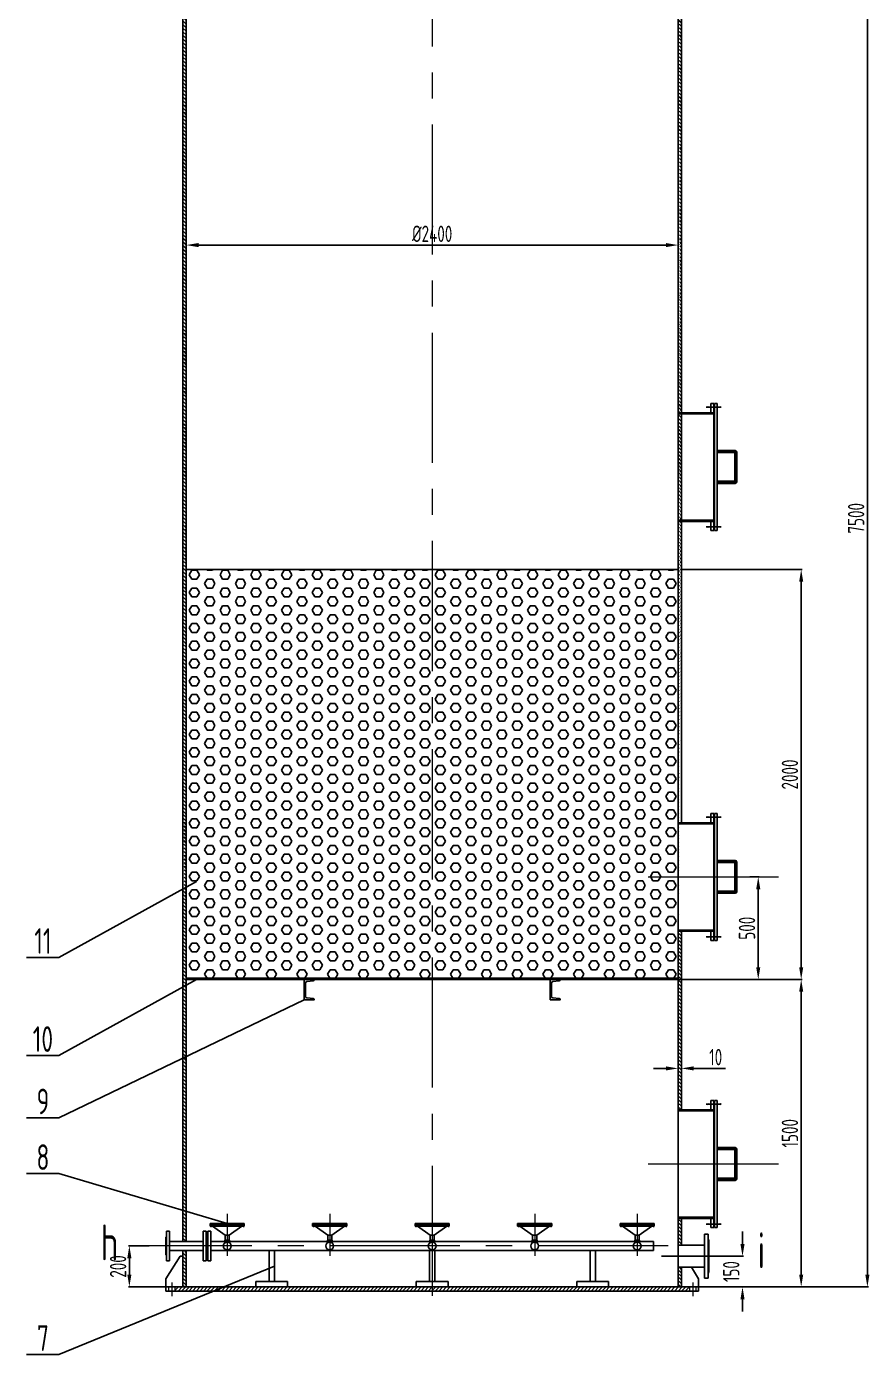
# Model space of a CAD drawing. Header units: millimetres. Extents: x -698490 to -638799, y 1500932 to 3009043.
# Drawn here: x -682106 to -677994, y 1507172 to 1513651 of the extents above; entities that cross this region are included whole.
import ezdxf

# ---------------------------------------------------------------- set-up
doc = ezdxf.new("R2010")
doc.units = ezdxf.units.MM
doc.header["$LTSCALE"] = 100
doc.header["$MEASUREMENT"] = 0
doc.linetypes.add('ACAD_ISO09W100', pattern=[45, 24, -3, 6, -3, 6, -3])
doc.linetypes.add('CENTER', pattern=[50.8, 31.75, -6.35, 6.35, -6.35])
doc.layers.get('0').update_dxf_attribs({"linetype": 'CONTINUOUS'})
doc.layers.get('DEFPOINTS').update_dxf_attribs({"linetype": 'CONTINUOUS'})
doc.layers.add('1轮廓实线层', color=7, linetype='CONTINUOUS')
doc.layers.add('轴线', color=254, linetype='ACAD_ISO09W100')
for name, color, linetype, lineweight in [('3中心线层', 1, 'CENTER', 15), ('中心线虚线', 1, 'CENTER', 13), ('标注', 3, 'CONTINUOUS', 15), ('设备', 4, 'CONTINUOUS', 25)]:
    doc.layers.add(name, color=color, linetype=linetype, lineweight=lineweight)
doc.styles.get("Standard").update_dxf_attribs({"font": 'tssdeng.shx', "width": 0.7, "bigfont": 'hztxt.shx'})
doc.styles.add('尺寸标注', font='Tssdeng.shx', dxfattribs={"width": 0.7, "bigfont": 'hztxt.shx'})
doc.dimstyles.new('ISO-100', dxfattribs={"dimtxt": 80, "dimasz": 60, "dimexe": 5, "dimexo": 5, "dimgap": 15, "dimtad": 1, "dimdec": 0, "dimzin": 0, "dimdsep": 46, "dimtxsty": 'Standard', "dimcen": 0, "dimadec": 0, "dimazin": 0, "dimtfac": 1, "dimtdec": 0, "dimtofl": 0, "dimtmove": 0, "dimatfit": 3, "dimfxl": 0, "dimtolj": 1, "dimtzin": 0, "dimarcsym": 0})

# ---------------------------------------------------------------- blocks, each defined once
blk = doc.blocks.new('*D17')
at = {"layer": 'DEFPOINTS', "color": 0, "ltscale": 0.5, "transparency": 16777216}
for p in [(-678911.2, 1515001.6), (-678927.2, 1507501.6), (-678003.9, 1507501.6)]:
    blk.add_point(p, dxfattribs=at)
at = {"layer": '标注', "color": 0, "lineweight": -2, "ltscale": 0.5, "transparency": 16777216}
for p, q in [((-678906.2, 1515001.6), (-677998.9, 1515001.6)), ((-678003.9, 1514941.6), (-678003.9, 1507561.6)), ((-678922.2, 1507501.6), (-677998.9, 1507501.6))]:
    blk.add_line(p, q, dxfattribs=at)
at = {"layer": '标注', "color": 0, "ltscale": 0.5, "transparency": 16777216}
for points in [[(-678013.9, 1514941.6), (-677993.9, 1514941.6), (-678003.9, 1515001.6)], [(-678013.9, 1507561.6), (-677993.9, 1507561.6), (-678003.9, 1507501.6)]]:
    blk.add_solid(points, dxfattribs=at)
at = {"layer": '标注', "color": 0, "ltscale": 0.5, "transparency": 16777216, "insert": (-678058.9, 1511251.6), "char_height": 80, "attachment_point": 5, "rotation": 90}
blk.add_mtext('\\A1;7500', dxfattribs=at)
blk = doc.blocks.new('*D9')
at = {"layer": 'DEFPOINTS', "color": 0, "ltscale": 0.5, "transparency": 16777216}
for p in [(-678911.2, 1508567.9), (-678927.2, 1508529.7), (-678911.2, 1508529.7)]:
    blk.add_point(p, dxfattribs=at)
at = {"layer": '标注', "color": 0, "lineweight": -2, "ltscale": 0.5, "transparency": 16777216}
for p, q in [((-678987.2, 1508567.9), (-679047.2, 1508567.9)), ((-678927.2, 1508534.7), (-678927.2, 1508572.9)), ((-678911.2, 1508534.7), (-678911.2, 1508572.9)), ((-678851.2, 1508567.9), (-678696.6, 1508567.9))]:
    blk.add_line(p, q, dxfattribs=at)
at = {"layer": '标注', "color": 0, "ltscale": 0.5, "transparency": 16777216}
for points in [[(-678987.2, 1508577.9), (-678987.2, 1508557.9), (-678927.2, 1508567.9)], [(-678851.2, 1508577.9), (-678851.2, 1508557.9), (-678911.2, 1508567.9)]]:
    blk.add_solid(points, dxfattribs=at)
at = {"layer": '标注', "color": 0, "ltscale": 0.5, "transparency": 16777216, "insert": (-678743.9, 1508622.9), "char_height": 80, "attachment_point": 5}
blk.add_mtext('\\A1;10', dxfattribs=at)
blk = doc.blocks.new('*D10')
at = {"layer": 'DEFPOINTS', "color": 0, "ltscale": 0.5, "transparency": 16777216}
for p in [(-678911.2, 1511001.6), (-678927.2, 1509001.6), (-678326.9, 1509001.6)]:
    blk.add_point(p, dxfattribs=at)
at = {"layer": '标注', "color": 0, "lineweight": -2, "ltscale": 0.5, "transparency": 16777216}
for p, q in [((-678906.2, 1511001.6), (-678321.9, 1511001.6)), ((-678326.9, 1510941.6), (-678326.9, 1509061.6)), ((-678922.2, 1509001.6), (-678321.9, 1509001.6))]:
    blk.add_line(p, q, dxfattribs=at)
at = {"layer": '标注', "color": 0, "ltscale": 0.5, "transparency": 16777216}
for points in [[(-678336.9, 1510941.6), (-678316.9, 1510941.6), (-678326.9, 1511001.6)], [(-678336.9, 1509061.6), (-678316.9, 1509061.6), (-678326.9, 1509001.6)]]:
    blk.add_solid(points, dxfattribs=at)
at = {"layer": '标注', "color": 0, "ltscale": 0.5, "transparency": 16777216, "insert": (-678381.9, 1510001.6), "char_height": 80, "attachment_point": 5, "rotation": 90}
blk.add_mtext('\\A1;2000', dxfattribs=at)
blk = doc.blocks.new('*D11')
at = {"layer": 'DEFPOINTS', "color": 0, "ltscale": 0.5, "transparency": 16777216}
for p in [(-678927.2, 1512584.4), (-681327.2, 1512495.3), (-678927.2, 1512483)]:
    blk.add_point(p, dxfattribs=at)
at = {"layer": '标注', "color": 0, "lineweight": -2, "ltscale": 0.5, "transparency": 16777216}
for p, q in [((-681327.2, 1512500.3), (-681327.2, 1512589.4)), ((-681267.2, 1512584.4), (-678987.2, 1512584.4)), ((-678927.2, 1512488), (-678927.2, 1512589.4))]:
    blk.add_line(p, q, dxfattribs=at)
at = {"layer": '标注', "color": 0, "ltscale": 0.5, "transparency": 16777216}
for points in [[(-681267.2, 1512594.4), (-681267.2, 1512574.4), (-681327.2, 1512584.4)], [(-678987.2, 1512594.4), (-678987.2, 1512574.4), (-678927.2, 1512584.4)]]:
    blk.add_solid(points, dxfattribs=at)
at = {"layer": '标注', "color": 0, "ltscale": 0.5, "transparency": 16777216, "insert": (-680127.2, 1512639.4), "char_height": 80, "attachment_point": 5}
blk.add_mtext('\\A1;%%C2400', dxfattribs=at)
blk = doc.blocks.new('*D12')
at = {"layer": 'DEFPOINTS', "color": 0, "ltscale": 0.5, "transparency": 16777216}
for p in [(-678751.8, 1507651.6), (-678613.3, 1507651.6), (-678827.2, 1507501.6)]:
    blk.add_point(p, dxfattribs=at)
at = {"layer": '标注', "color": 0, "lineweight": -2, "ltscale": 0.5, "transparency": 16777216}
for p, q in [((-678613.3, 1507711.6), (-678613.3, 1507771.6)), ((-678746.8, 1507651.6), (-678608.3, 1507651.6)), ((-678822.2, 1507501.6), (-678608.3, 1507501.6)), ((-678613.3, 1507441.6), (-678613.3, 1507381.6))]:
    blk.add_line(p, q, dxfattribs=at)
at = {"layer": '标注', "color": 0, "ltscale": 0.5, "transparency": 16777216}
for points in [[(-678623.3, 1507711.6), (-678603.3, 1507711.6), (-678613.3, 1507651.6)], [(-678623.3, 1507441.6), (-678603.3, 1507441.6), (-678613.3, 1507501.6)]]:
    blk.add_solid(points, dxfattribs=at)
at = {"layer": '标注', "color": 0, "ltscale": 0.5, "transparency": 16777216, "insert": (-678668.3, 1507576.6), "char_height": 80, "attachment_point": 5, "rotation": 90}
blk.add_mtext('\\A1;150', dxfattribs=at)
blk = doc.blocks.new('*D13')
at = {"layer": 'DEFPOINTS', "color": 0, "ltscale": 0.5, "transparency": 16777216}
for p in [(-678927.2, 1509001.6), (-678326.9, 1509001.6), (-678827.2, 1507501.6)]:
    blk.add_point(p, dxfattribs=at)
at = {"layer": '标注', "color": 0, "lineweight": -2, "ltscale": 0.5, "transparency": 16777216}
for p, q in [((-678922.2, 1509001.6), (-678321.9, 1509001.6)), ((-678326.9, 1507561.6), (-678326.9, 1508941.6)), ((-678822.2, 1507501.6), (-678321.9, 1507501.6))]:
    blk.add_line(p, q, dxfattribs=at)
at = {"layer": '标注', "color": 0, "ltscale": 0.5, "transparency": 16777216}
for points in [[(-678336.9, 1508941.6), (-678316.9, 1508941.6), (-678326.9, 1509001.6)], [(-678336.9, 1507561.6), (-678316.9, 1507561.6), (-678326.9, 1507501.6)]]:
    blk.add_solid(points, dxfattribs=at)
at = {"layer": '标注', "color": 0, "ltscale": 0.5, "transparency": 16777216, "insert": (-678381.9, 1508251.6), "char_height": 80, "attachment_point": 5, "rotation": 90}
blk.add_mtext('\\A1;1500', dxfattribs=at)
blk = doc.blocks.new('*D14')
at = {"layer": 'DEFPOINTS', "color": 0, "ltscale": 0.5, "transparency": 16777216}
for p in [(-678581.9, 1509502), (-678536.4, 1509502), (-678559.2, 1509001.6)]:
    blk.add_point(p, dxfattribs=at)
at = {"layer": '标注', "color": 0, "lineweight": -2, "ltscale": 0.5, "transparency": 16777216}
for p, q in [((-678576.9, 1509502), (-678531.4, 1509502)), ((-678536.4, 1509061.6), (-678536.4, 1509442)), ((-678554.2, 1509001.6), (-678531.4, 1509001.6))]:
    blk.add_line(p, q, dxfattribs=at)
at = {"layer": '标注', "color": 0, "ltscale": 0.5, "transparency": 16777216}
for points in [[(-678546.4, 1509442), (-678526.4, 1509442), (-678536.4, 1509502)], [(-678546.4, 1509061.6), (-678526.4, 1509061.6), (-678536.4, 1509001.6)]]:
    blk.add_solid(points, dxfattribs=at)
at = {"layer": '标注', "color": 0, "ltscale": 0.5, "transparency": 16777216, "insert": (-678591.4, 1509251.8), "char_height": 80, "attachment_point": 5, "rotation": 90}
blk.add_mtext('\\A1;500', dxfattribs=at)
blk = doc.blocks.new('*D15')
at = {"layer": 'DEFPOINTS', "color": 0, "ltscale": 0.5, "transparency": 16777216}
for p in [(-681502.7, 1507701.6), (-681604.8, 1507501.6), (-681427.2, 1507501.6)]:
    blk.add_point(p, dxfattribs=at)
at = {"layer": '标注', "color": 0, "lineweight": -2, "ltscale": 0.5, "transparency": 16777216}
for p, q in [((-681507.7, 1507701.6), (-681609.8, 1507701.6)), ((-681604.8, 1507641.6), (-681604.8, 1507561.6)), ((-681432.2, 1507501.6), (-681609.8, 1507501.6))]:
    blk.add_line(p, q, dxfattribs=at)
at = {"layer": '标注', "color": 0, "ltscale": 0.5, "transparency": 16777216}
for points in [[(-681614.8, 1507641.6), (-681594.8, 1507641.6), (-681604.8, 1507701.6)], [(-681614.8, 1507561.6), (-681594.8, 1507561.6), (-681604.8, 1507501.6)]]:
    blk.add_solid(points, dxfattribs=at)
at = {"layer": '标注', "color": 0, "ltscale": 0.5, "transparency": 16777216, "insert": (-681659.8, 1507601.6), "char_height": 80, "attachment_point": 5, "rotation": 90}
blk.add_mtext('\\A1;200', dxfattribs=at)
blk = doc.blocks.new('10#')
blk.add_lwpolyline([(0, 0), (48, 0), (48, 2.6, 0.385314), (44.2, 6.7), (13, 9.9, -0.385314), (5.3, 18.3), (5.3, 50), (5.3, 81.7, -0.385314), (13, 90.1), (44.2, 93.3, 0.385314), (48, 97.4), (48, 100), (0, 100), (0, 50)], format="xyb", close=True)

msp = doc.modelspace()

# ---------------------------------------------------------------- hatches: boundary and pattern name
at = {"layer": '设备', "ltscale": 0.5}
h = msp.add_hatch(dxfattribs=at)
h.set_pattern_fill('ANSI31', color=256, scale=100, angle=90)
edge = h.paths.add_edge_path()
edge.add_line((-678927.2, 1515013), (-678927.2, 1513541.6))
edge.add_line((-678911.2, 1515011.3), (-678911.2, 1509766.6))
h = msp.add_hatch(dxfattribs=at)
h.set_pattern_fill('ANSI31', color=256, scale=100, angle=90)
edge = h.paths.add_edge_path()
edge.add_line((-678927.2, 1513541.6), (-678927.2, 1508520.9))
edge.add_line((-678911.2, 1515011.3), (-678911.2, 1509766.6))
h = msp.add_hatch(dxfattribs=at)
h.set_pattern_fill('ANSI31', color=256, scale=100, angle=90)
edge = h.paths.add_edge_path()
edge.add_line((-681343.2, 1514557.1), (-681343.2, 1513126.4))
edge.add_line((-681327.2, 1508520.9), (-681327.2, 1513541.6))
edge.add_line((-681327.2, 1514557.1), (-681327.2, 1513541.6))
h = msp.add_hatch(dxfattribs=at)
h.set_pattern_fill('ANSI31', color=256, scale=100, angle=90)
edge = h.paths.add_edge_path()
edge.add_line((-681343.2, 1513126.4), (-681343.2, 1510111.1))
edge.add_line((-681327.2, 1508520.9), (-681327.2, 1513541.6))
at = {"layer": '设备'}
for points in [[(-678750.2, 1511773.4), (-678753.2, 1511773.4), (-678753.2, 1511760.6), (-678750.2, 1511760.6)], [(-678750.2, 1511229.8), (-678753.2, 1511229.8), (-678753.2, 1511242.6), (-678750.2, 1511242.6)], [(-678750.2, 1509773.4), (-678753.2, 1509773.4), (-678753.2, 1509760.6), (-678750.2, 1509760.6)], [(-678750.2, 1509229.8), (-678753.2, 1509229.8), (-678753.2, 1509242.6), (-678750.2, 1509242.6)], [(-678750.2, 1508373), (-678753.2, 1508373), (-678753.2, 1508360.2), (-678750.2, 1508360.2)], [(-678750.2, 1507829.4), (-678753.2, 1507829.4), (-678753.2, 1507842.2), (-678750.2, 1507842.2)]]:
    msp.add_hatch(color=256, dxfattribs=at).paths.add_polyline_path(points)
at = {"layer": '设备', "ltscale": 0.5}
h = msp.add_hatch(dxfattribs=at)
h.set_pattern_fill('HEX', color=190, scale=200)
h.paths.add_polyline_path([(-680127.2, 1511001.6), (-681327.2, 1511001.6), (-681327.2, 1509007.6), (-680127.2, 1509007.6)])
h.paths.add_polyline_path([(-678927.2, 1511001.6), (-680127.2, 1511001.6), (-680127.2, 1509007.6), (-678927.2, 1509007.6)])
h = msp.add_hatch(dxfattribs=at)
h.set_pattern_fill('ANSI31', color=256, scale=100, angle=90)
h.paths.add_polyline_path([(-681327.2, 1509452.5), (-681343.2, 1509443.7), (-681343.2, 1508965.2), (-681327.2, 1508974)])
h = msp.add_hatch(dxfattribs=at)
h.set_pattern_fill('ANSI31', color=256, scale=100, angle=90)
h.paths.add_polyline_path([(-678911.2, 1508958.4), (-678911.2, 1509236.6), (-678927.2, 1509236.6), (-678927.2, 1509020.9), (-678927.2, 1508520.9), (-678927.2, 1508366.2), (-678911.2, 1508366.2)])
h = msp.add_hatch(dxfattribs=at)
h.set_pattern_fill('ANSI31', color=256, scale=100, angle=90)
h.paths.add_polyline_path([(-681327.2, 1508974), (-681343.2, 1508965.2), (-681343.2, 1508617.4), (-681327.2, 1508625.1)])
h = msp.add_hatch(dxfattribs=at)
h.set_pattern_fill('ANSI31', color=256, scale=100, angle=90)
h.paths.add_polyline_path([(-681327.2, 1508520.9), (-681327.2, 1508625.1), (-681343.2, 1508617.4), (-681343.2, 1507875.4), (-681327.2, 1507870.7)])
h = msp.add_hatch(dxfattribs=at)
h.set_pattern_fill('ANSI31', color=256, scale=100, angle=90)
h.paths.add_polyline_path([(-681327.2, 1507870.7), (-681343.2, 1507875.4), (-681343.2, 1507724.1), (-681327.2, 1507724.1)])
h = msp.add_hatch(dxfattribs=at)
h.set_pattern_fill('ANSI31', color=256, scale=100, angle=90)
h.paths.add_polyline_path([(-678911.2, 1507836.2), (-678927.2, 1507836.2), (-678927.2, 1507705.6), (-678911.2, 1507705.6)])
h = msp.add_hatch(dxfattribs=at)
h.set_pattern_fill('ANSI31', color=256, scale=100, angle=90)
h.paths.add_polyline_path([(-681327.2, 1507679.1), (-681343.2, 1507679.1), (-681343.2, 1507501.6), (-681327.2, 1507501.6)])
h = msp.add_hatch(dxfattribs=at)
h.set_pattern_fill('ANSI31', color=256, scale=100, angle=90)
h.paths.add_polyline_path([(-678911.2, 1507597.6), (-678927.2, 1507597.6), (-678927.2, 1507501.6), (-678911.2, 1507501.6)])
h = msp.add_hatch(dxfattribs=at)
h.set_pattern_fill('ANSI31', color=256, scale=100)
h.paths.add_polyline_path([(-681145.6, 1507501.6), (-681382.2, 1507501.6), (-681382.2, 1507481.6), (-681194.4, 1507481.6)])
h = msp.add_hatch(dxfattribs=at)
h.set_pattern_fill('ANSI31', color=256, scale=100)
h.paths.add_polyline_path([(-678872.2, 1507501.6), (-680127.2, 1507501.6), (-680127.2, 1507481.6), (-678872.2, 1507481.6)])
h.paths.add_polyline_path([(-680127.2, 1507501.6), (-681145.6, 1507501.6), (-681194.4, 1507481.6), (-680127.2, 1507481.6)])

# ---------------------------------------------------------------- linework, layer by layer
for p, q in [((-681277.2, 1509480.1), (-681948.6, 1509109.5)), ((-681277.2, 1509001.6), (-681948.6, 1508631)), ((-680751.2, 1508901.6), (-681948.6, 1508326.7)), ((-681127.2, 1507811.4), (-681948.6, 1508055.1)), ((-680897.4, 1507603.3), (-681948.6, 1507172.4))]:
    msp.add_line(p, q)
at = {"color": 1}
for p, q in [((-681948.6, 1509109.5), (-682106.4, 1509109.5)), ((-681948.6, 1508631), (-682106.4, 1508631)), ((-681948.6, 1508326.7), (-682106.4, 1508326.7)), ((-681948.6, 1508055.1), (-682106.4, 1508055.1)), ((-681948.6, 1507172.4), (-682106.4, 1507172.4))]:
    msp.add_line(p, q, dxfattribs=at)
at = {"layer": '1轮廓实线层'}
for p, q in [((-681044, 1507811.4), (-681044, 1507797.5)), ((-680210.5, 1507811.4), (-680210.5, 1507797.5)), ((-680044, 1507811.4), (-680044, 1507797.5))]:
    msp.add_line(p, q, dxfattribs=at)
at = {"layer": '3中心线层'}
for p, q in [((-681208.2, 1507812.9), (-681205.2, 1507809.9)), ((-681205.3, 1507812.7), (-681208.2, 1507809.8)), ((-681208.2, 1507799), (-681205.2, 1507796)), ((-681205.3, 1507798.9), (-681208.2, 1507795.9)), ((-681046.4, 1507812.7), (-681049.3, 1507809.8)), ((-681046.4, 1507798.9), (-681049.3, 1507795.9)), ((-681049.2, 1507812.9), (-681046.3, 1507809.9)), ((-681049.2, 1507799), (-681046.3, 1507796)), ((-680708.2, 1507812.9), (-680705.2, 1507809.9)), ((-680705.3, 1507812.7), (-680708.2, 1507809.8)), ((-680708.2, 1507799), (-680705.2, 1507796)), ((-680705.3, 1507798.9), (-680708.2, 1507795.9)), ((-680546.4, 1507812.7), (-680549.3, 1507809.8)), ((-680546.4, 1507798.9), (-680549.3, 1507795.9)), ((-680549.2, 1507812.9), (-680546.3, 1507809.9)), ((-680549.2, 1507799), (-680546.3, 1507796)), ((-680208.2, 1507812.9), (-680205.2, 1507809.9)), ((-680205.3, 1507812.7), (-680208.2, 1507809.8)), ((-680208.2, 1507799), (-680205.2, 1507796)), ((-680205.3, 1507798.9), (-680208.2, 1507795.9)), ((-680046.4, 1507812.7), (-680049.3, 1507809.8)), ((-680046.4, 1507798.9), (-680049.3, 1507795.9)), ((-680049.2, 1507812.9), (-680046.3, 1507809.9)), ((-680049.2, 1507799), (-680046.3, 1507796)), ((-679708.2, 1507812.9), (-679705.2, 1507809.9)), ((-679705.3, 1507812.7), (-679708.2, 1507809.8)), ((-679708.2, 1507799), (-679705.2, 1507796)), ((-679705.3, 1507798.9), (-679708.2, 1507795.9)), ((-679546.4, 1507812.7), (-679549.3, 1507809.8)), ((-679546.4, 1507798.9), (-679549.3, 1507795.9)), ((-679549.2, 1507812.9), (-679546.3, 1507809.9)), ((-679549.2, 1507799), (-679546.3, 1507796)), ((-679208.2, 1507812.9), (-679205.2, 1507809.9)), ((-679205.3, 1507812.7), (-679208.2, 1507809.8)), ((-679208.2, 1507799), (-679205.2, 1507796)), ((-679205.3, 1507798.9), (-679208.2, 1507795.9)), ((-679046.4, 1507812.7), (-679049.3, 1507809.8)), ((-679046.4, 1507798.9), (-679049.3, 1507795.9)), ((-679049.2, 1507812.9), (-679046.3, 1507809.9)), ((-679049.2, 1507799), (-679046.3, 1507796))]:
    msp.add_line(p, q, dxfattribs=at)
at = {"layer": '3中心线层', "ltscale": 0.5}
for p, q in [((-681206.7, 1507814.2), (-681206.7, 1507794)), ((-681047.7, 1507814.2), (-681047.7, 1507794)), ((-680706.7, 1507814.2), (-680706.7, 1507794)), ((-680547.7, 1507814.2), (-680547.7, 1507794)), ((-680206.7, 1507814.2), (-680206.7, 1507794)), ((-680047.7, 1507814.2), (-680047.7, 1507794)), ((-679706.7, 1507814.2), (-679706.7, 1507794)), ((-679547.7, 1507814.2), (-679547.7, 1507794)), ((-679206.7, 1507814.2), (-679206.7, 1507794)), ((-679047.7, 1507814.2), (-679047.7, 1507794))]:
    msp.add_line(p, q, dxfattribs=at)
at = {"layer": '中心线虚线', "ltscale": 0.2}
for p, q in [((-680127.2, 1516221), (-680127.2, 1507457)), ((-679073.2, 1509502), (-678432.9, 1509502)), ((-679073.2, 1508101.6), (-678432.9, 1508101.6)), ((-681127.2, 1507859.1), (-681127.2, 1507653.7)), ((-680627.2, 1507859.1), (-680627.2, 1507653.7)), ((-679627.2, 1507859.1), (-679627.2, 1507653.7)), ((-679127.2, 1507859.1), (-679127.2, 1507653.7)), ((-678975.9, 1507701.6), (-681600.4, 1507701.6)), ((-681398.2, 1507523.1), (-681398.2, 1507456.6)), ((-678856.2, 1507523.1), (-678856.2, 1507456.6)), ((-681414.2, 1507501.6), (-681414.2, 1507481.6)), ((-681382.2, 1507501.6), (-681382.2, 1507481.6)), ((-678872.2, 1507501.6), (-678872.2, 1507481.6)), ((-678840.2, 1507501.6), (-678840.2, 1507481.6))]:
    msp.add_line(p, q, dxfattribs=at)
at = {"layer": '设备'}
for p, q in [((-678927.2, 1515013), (-678927.2, 1513541.6)), ((-678911.2, 1515011.3), (-678911.2, 1509766.6)), ((-681343.2, 1514557.1), (-681343.2, 1513126.4)), ((-681327.2, 1514557.1), (-681327.2, 1513541.6)), ((-681327.2, 1513541.6), (-681327.2, 1508520.9)), ((-681327.2, 1508520.9), (-681327.2, 1513541.6)), ((-678927.2, 1513541.6), (-678927.2, 1508520.9)), ((-681343.2, 1513126.4), (-681343.2, 1510111.1)), ((-678767.2, 1511811.6), (-678767.2, 1511766.6)), ((-678767.2, 1511811.6), (-678753.2, 1511811.6)), ((-678753.2, 1511811.6), (-678753.2, 1511191.6)), ((-678750.2, 1511812), (-678750.2, 1511192)), ((-678750.2, 1511812), (-678736.2, 1511812)), ((-678736.2, 1511812), (-678736.2, 1511192)), ((-678927.2, 1511766.6), (-678753.2, 1511766.6)), ((-678927.2, 1511766.6), (-678753.2, 1511766.6)), ((-678927.2, 1511760.6), (-678753.2, 1511760.6)), ((-678648.7, 1511582), (-678736.2, 1511582)), ((-678653.7, 1511572), (-678736.2, 1511572)), ((-678651.2, 1511569.5), (-678651.2, 1511434.5)), ((-678641.2, 1511574.5), (-678641.2, 1511429.5)), ((-678653.7, 1511432), (-678736.2, 1511432)), ((-678648.7, 1511422), (-678736.2, 1511422)), ((-678927.2, 1511242.6), (-678753.2, 1511242.6)), ((-678927.2, 1511236.6), (-678753.2, 1511236.6)), ((-678767.2, 1511236.6), (-678767.2, 1511191.6)), ((-678753.2, 1511191.6), (-678767.2, 1511191.6)), ((-678736.2, 1511192), (-678750.2, 1511192)), ((-681327.2, 1511001.6), (-678927.2, 1511001.6)), ((-681343.2, 1510111.1), (-681343.2, 1507724.1)), ((-678927.2, 1509020.9), (-678927.2, 1510001.6)), ((-678767.2, 1509811.6), (-678767.2, 1509766.6)), ((-678767.2, 1509811.6), (-678753.2, 1509811.6)), ((-678753.2, 1509811.6), (-678753.2, 1509191.6)), ((-678750.2, 1509812), (-678750.2, 1509192)), ((-678750.2, 1509812), (-678736.2, 1509812)), ((-678736.2, 1509812), (-678736.2, 1509192)), ((-678927.2, 1509766.6), (-678753.2, 1509766.6)), ((-678927.2, 1509766.6), (-678753.2, 1509766.6)), ((-678927.2, 1509760.6), (-678753.2, 1509760.6)), ((-678648.7, 1509582), (-678736.2, 1509582)), ((-678653.7, 1509572), (-678736.2, 1509572)), ((-678651.2, 1509569.5), (-678651.2, 1509434.5)), ((-678641.2, 1509574.5), (-678641.2, 1509429.5)), ((-678653.7, 1509432), (-678736.2, 1509432)), ((-678648.7, 1509422), (-678736.2, 1509422)), ((-678927.2, 1509242.6), (-678753.2, 1509242.6)), ((-678927.2, 1509236.6), (-678753.2, 1509236.6)), ((-678911.2, 1509236.6), (-678911.2, 1508366.2)), ((-678767.2, 1509236.6), (-678767.2, 1509191.6)), ((-678753.2, 1509191.6), (-678767.2, 1509191.6)), ((-678736.2, 1509192), (-678750.2, 1509192)), ((-681327.2, 1509007.6), (-678927.2, 1509007.6)), ((-681327.2, 1509001.6), (-678927.2, 1509001.6)), ((-678911.2, 1508958.4), (-678911.2, 1508366.2)), ((-681327.2, 1508520.9), (-681327.2, 1507724.1)), ((-681327.2, 1507724.1), (-681327.2, 1508520.9)), ((-678927.2, 1508520.9), (-678927.2, 1507501.6)), ((-678927.2, 1508366.2), (-678753.2, 1508366.2)), ((-678927.2, 1508366.2), (-678753.2, 1508366.2)), ((-678767.2, 1508411.2), (-678767.2, 1508366.2)), ((-678767.2, 1508411.2), (-678753.2, 1508411.2)), ((-678753.2, 1508411.2), (-678753.2, 1507791.2)), ((-678750.2, 1508411.6), (-678750.2, 1507791.6)), ((-678750.2, 1508411.6), (-678736.2, 1508411.6)), ((-678736.2, 1508411.6), (-678736.2, 1507791.6)), ((-678927.2, 1508360.2), (-678753.2, 1508360.2)), ((-678648.7, 1508181.6), (-678736.2, 1508181.6)), ((-678653.7, 1508171.6), (-678736.2, 1508171.6)), ((-678651.2, 1508169.1), (-678651.2, 1508034.1)), ((-678641.2, 1508174.1), (-678641.2, 1508029.1)), ((-678653.7, 1508031.6), (-678736.2, 1508031.6)), ((-678648.7, 1508021.6), (-678736.2, 1508021.6)), ((-681210.5, 1507811.4), (-681044, 1507811.4)), ((-681210.5, 1507811.4), (-681210.5, 1507797.5)), ((-681210.5, 1507804.4), (-681044, 1507804.4)), ((-681210.5, 1507797.5), (-681044, 1507797.5)), ((-681198.9, 1507797.5), (-681137.1, 1507753.8)), ((-681055.5, 1507797.5), (-681117.3, 1507753.8)), ((-680710.5, 1507811.4), (-680544, 1507811.4)), ((-680710.5, 1507811.4), (-680710.5, 1507797.5)), ((-680710.5, 1507804.4), (-680544, 1507804.4)), ((-680710.5, 1507797.5), (-680544, 1507797.5)), ((-680698.9, 1507797.5), (-680637.1, 1507753.8)), ((-680555.5, 1507797.5), (-680617.3, 1507753.8)), ((-680544, 1507811.4), (-680544, 1507797.5)), ((-680210.5, 1507811.4), (-680044, 1507811.4)), ((-680210.5, 1507804.4), (-680044, 1507804.4)), ((-680210.5, 1507797.5), (-680044, 1507797.5)), ((-680198.9, 1507797.5), (-680137.1, 1507753.8)), ((-680055.5, 1507797.5), (-680117.3, 1507753.8)), ((-679710.5, 1507811.4), (-679544, 1507811.4)), ((-679710.5, 1507811.4), (-679710.5, 1507797.5)), ((-679710.5, 1507804.4), (-679544, 1507804.4)), ((-679710.5, 1507797.5), (-679544, 1507797.5)), ((-679698.9, 1507797.5), (-679637.1, 1507753.8)), ((-679555.5, 1507797.5), (-679617.3, 1507753.8)), ((-679544, 1507811.4), (-679544, 1507797.5)), ((-679210.5, 1507811.4), (-679044, 1507811.4)), ((-679210.5, 1507811.4), (-679210.5, 1507797.5)), ((-679210.5, 1507804.4), (-679044, 1507804.4)), ((-679210.5, 1507797.5), (-679044, 1507797.5)), ((-679198.9, 1507797.5), (-679137.1, 1507753.8)), ((-679055.5, 1507797.5), (-679117.3, 1507753.8)), ((-679044, 1507811.4), (-679044, 1507797.5)), ((-678927.2, 1507842.2), (-678753.2, 1507842.2)), ((-678927.2, 1507836.2), (-678753.2, 1507836.2)), ((-678911.2, 1507836.2), (-678911.2, 1507705.6)), ((-678911.2, 1507836.2), (-678911.2, 1507705.6)), ((-678767.2, 1507836.2), (-678767.2, 1507791.2)), ((-678753.2, 1507791.2), (-678767.2, 1507791.2)), ((-678736.2, 1507791.6), (-678750.2, 1507791.6)), ((-681427.2, 1507744.1), (-681424.2, 1507747.1)), ((-681427.2, 1507659.1), (-681427.2, 1507744.1)), ((-681424.2, 1507629.1), (-681424.2, 1507774.1)), ((-681409.2, 1507774.1), (-681424.2, 1507774.1)), ((-681409.2, 1507629.1), (-681409.2, 1507774.1)), ((-681245.2, 1507724.1), (-681409.2, 1507724.1)), ((-681245.2, 1507629.1), (-681245.2, 1507774.1)), ((-681245.2, 1507774.1), (-681230.2, 1507774.1)), ((-681230.2, 1507629.1), (-681230.2, 1507774.1)), ((-681227.2, 1507744.1), (-681230.2, 1507747.1)), ((-681227.2, 1507659.1), (-681227.2, 1507744.1)), ((-681225, 1507744.1), (-681222, 1507747.1)), ((-681225, 1507659.1), (-681225, 1507744.1)), ((-681222, 1507629.1), (-681222, 1507774.1)), ((-681207, 1507774.1), (-681222, 1507774.1)), ((-681207, 1507629.1), (-681207, 1507774.1)), ((-679047.8, 1507724.1), (-681207, 1507724.1)), ((-681115.5, 1507729.5), (-681138.9, 1507729.5)), ((-681138.9, 1507716.6), (-681138.9, 1507729.5)), ((-681137.1, 1507729.5), (-681137.1, 1507753.8)), ((-681137.1, 1507753.8), (-681117.3, 1507753.8)), ((-681137.1, 1507729.5), (-681117.3, 1507729.5)), ((-681117.3, 1507729.5), (-681117.3, 1507753.8)), ((-681115.5, 1507716.6), (-681115.5, 1507729.5)), ((-680615.5, 1507729.5), (-680638.9, 1507729.5)), ((-680638.9, 1507716.6), (-680638.9, 1507729.5)), ((-680637.1, 1507729.5), (-680637.1, 1507753.8)), ((-680637.1, 1507753.8), (-680617.3, 1507753.8)), ((-680637.1, 1507729.5), (-680617.3, 1507729.5)), ((-680617.3, 1507729.5), (-680617.3, 1507753.8)), ((-680615.5, 1507716.6), (-680615.5, 1507729.5)), ((-680115.5, 1507729.5), (-680138.9, 1507729.5)), ((-680138.9, 1507716.6), (-680138.9, 1507729.5)), ((-680137.1, 1507729.5), (-680137.1, 1507753.8)), ((-680137.1, 1507753.8), (-680117.3, 1507753.8)), ((-680137.1, 1507729.5), (-680117.3, 1507729.5)), ((-680117.3, 1507729.5), (-680117.3, 1507753.8)), ((-680115.5, 1507716.6), (-680115.5, 1507729.5)), ((-679615.5, 1507729.5), (-679638.9, 1507729.5)), ((-679638.9, 1507716.6), (-679638.9, 1507729.5)), ((-679637.1, 1507729.5), (-679637.1, 1507753.8)), ((-679637.1, 1507753.8), (-679617.3, 1507753.8)), ((-679637.1, 1507729.5), (-679617.3, 1507729.5)), ((-679617.3, 1507729.5), (-679617.3, 1507753.8)), ((-679615.5, 1507716.6), (-679615.5, 1507729.5)), ((-679115.5, 1507729.5), (-679138.9, 1507729.5)), ((-679138.9, 1507716.6), (-679138.9, 1507729.5)), ((-679137.1, 1507729.5), (-679137.1, 1507753.8)), ((-679137.1, 1507753.8), (-679117.3, 1507753.8)), ((-679137.1, 1507729.5), (-679117.3, 1507729.5)), ((-679117.3, 1507729.5), (-679117.3, 1507753.8)), ((-679115.5, 1507716.6), (-679115.5, 1507729.5)), ((-679047.8, 1507724.1), (-679047.8, 1507679.1)), ((-678780.2, 1507759.9), (-678799.2, 1507759.9)), ((-678799.2, 1507759.9), (-678799.2, 1507544.9)), ((-678780.2, 1507759.9), (-678780.2, 1507544.9)), ((-678777.2, 1507731.9), (-678780.2, 1507734.9)), ((-678777.2, 1507731.9), (-678777.2, 1507572.9)), ((-681427.2, 1507659.1), (-681424.2, 1507656.1)), ((-681357.2, 1507651.6), (-681427.2, 1507541.6)), ((-681245.2, 1507679.1), (-681409.2, 1507679.1)), ((-681343.2, 1507679.1), (-681343.2, 1507501.6)), ((-681327.2, 1507679.1), (-681327.2, 1507501.6)), ((-681327.2, 1507501.6), (-681327.2, 1507679.1)), ((-681227.2, 1507659.1), (-681230.2, 1507656.1)), ((-681225, 1507659.1), (-681222, 1507656.1)), ((-679047.8, 1507679.1), (-681207, 1507679.1)), ((-680923.4, 1507527.5), (-680923.4, 1507679.1)), ((-680897.4, 1507527.5), (-680897.4, 1507679.1)), ((-680140.2, 1507527.5), (-680140.2, 1507679.1)), ((-680114.3, 1507527.5), (-680114.3, 1507679.1)), ((-679357, 1507527.5), (-679357, 1507679.1)), ((-679331.1, 1507527.5), (-679331.1, 1507679.1)), ((-678927.2, 1507705.6), (-678799.2, 1507705.6)), ((-681409.2, 1507629.1), (-681424.2, 1507629.1)), ((-681245.2, 1507629.1), (-681230.2, 1507629.1)), ((-681207, 1507629.1), (-681222, 1507629.1)), ((-678927.2, 1507597.6), (-678799.2, 1507597.6)), ((-678911.2, 1507597.6), (-678911.2, 1507501.6)), ((-678862.8, 1507597.6), (-678827.2, 1507541.6)), ((-681427.2, 1507501.6), (-681427.2, 1507541.6)), ((-680988.2, 1507527.5), (-680832.6, 1507527.5)), ((-680988.2, 1507527.5), (-680988.2, 1507501.6)), ((-680832.6, 1507527.5), (-680832.6, 1507501.6)), ((-680205, 1507527.5), (-680049.5, 1507527.5)), ((-680205, 1507527.5), (-680205, 1507501.6)), ((-680049.5, 1507527.5), (-680049.5, 1507501.6)), ((-679266.3, 1507527.5), (-679421.8, 1507527.5)), ((-679421.8, 1507527.5), (-679421.8, 1507501.6)), ((-679266.3, 1507527.5), (-679266.3, 1507501.6)), ((-678827.2, 1507501.6), (-678827.2, 1507541.6)), ((-678780.2, 1507544.9), (-678799.2, 1507544.9)), ((-678777.2, 1507572.9), (-678780.2, 1507569.9)), ((-681427.2, 1507501.6), (-679211.2, 1507501.6)), ((-681427.2, 1507501.6), (-678827.2, 1507501.6)), ((-681427.2, 1507481.6), (-681427.2, 1507501.6)), ((-681427.2, 1507481.6), (-678827.2, 1507481.6)), ((-678827.2, 1507501.6), (-678827.2, 1507481.6))]:
    msp.add_line(p, q, dxfattribs=at)
at = {"layer": '设备', "ltscale": 0.5}
msp.add_line((-681357.2, 1507651.6), (-681343.2, 1507651.6), dxfattribs=at)
at = {"layer": '设备'}
for points in [[(-678750.2, 1511760.6), (-678753.2, 1511760.6), (-678753.2, 1511773.4), (-678750.2, 1511773.4)], [(-678750.2, 1511242.6), (-678753.2, 1511242.6), (-678753.2, 1511229.8), (-678750.2, 1511229.8)], [(-678750.2, 1509760.6), (-678753.2, 1509760.6), (-678753.2, 1509773.4), (-678750.2, 1509773.4)], [(-678750.2, 1509242.6), (-678753.2, 1509242.6), (-678753.2, 1509229.8), (-678750.2, 1509229.8)], [(-678750.2, 1508360.2), (-678753.2, 1508360.2), (-678753.2, 1508373), (-678750.2, 1508373)], [(-678750.2, 1507842.2), (-678753.2, 1507842.2), (-678753.2, 1507829.4), (-678750.2, 1507829.4)]]:
    msp.add_lwpolyline(points, close=True, dxfattribs=at)
for centre in [(-681127.2, 1507701.6), (-680627.2, 1507701.6), (-680127.2, 1507701.6), (-679627.2, 1507701.6), (-679127.2, 1507701.6)]:
    msp.add_circle(centre, 19, dxfattribs=at)
for centre, radius, start, end in [((-678653.7, 1511569.5), 2.5, 0, 90), ((-678648.7, 1511574.5), 7.5, 0, 90), ((-678653.7, 1511434.5), 2.5, 270, 0), ((-678648.7, 1511429.5), 7.5, 270, 0), ((-678653.7, 1509569.5), 2.5, 0, 90), ((-678648.7, 1509574.5), 7.5, 0, 90), ((-678653.7, 1509434.5), 2.5, 270, 0), ((-678648.7, 1509429.5), 7.5, 270, 0), ((-678653.7, 1508169.1), 2.5, 0, 90), ((-678648.7, 1508174.1), 7.5, 0, 90), ((-678653.7, 1508034.1), 2.5, 270, 0), ((-678648.7, 1508029.1), 7.5, 270, 0)]:
    msp.add_arc(centre, radius, start, end, dxfattribs=at)
at = {"layer": '轴线'}
for p, q in [((-678784.1, 1511797), (-678779.2, 1511791.3)), ((-678719.3, 1511797), (-678724.2, 1511791.3)), ((-678790, 1511794.1), (-678717.5, 1511794.1)), ((-678779.6, 1511796.4), (-678783.6, 1511791.9)), ((-678723.9, 1511796.4), (-678719.9, 1511791.9)), ((-678651.2, 1511577), (-678736.2, 1511577)), ((-678646.2, 1511572), (-678646.2, 1511432)), ((-678651.2, 1511427), (-678736.2, 1511427)), ((-678790, 1511209.1), (-678717.5, 1511209.1)), ((-678784.1, 1511206.2), (-678779.2, 1511211.9)), ((-678779.6, 1511206.8), (-678783.6, 1511211.3)), ((-678719.3, 1511206.2), (-678724.2, 1511211.9)), ((-678723.9, 1511206.8), (-678719.9, 1511211.3)), ((-678790, 1509794.1), (-678717.5, 1509794.1)), ((-678784.1, 1509797), (-678779.2, 1509791.3)), ((-678779.6, 1509796.4), (-678783.6, 1509791.9)), ((-678719.3, 1509797), (-678724.2, 1509791.3)), ((-678723.9, 1509796.4), (-678719.9, 1509791.9)), ((-678651.2, 1509577), (-678736.2, 1509577)), ((-678646.2, 1509572), (-678646.2, 1509432)), ((-678651.2, 1509427), (-678736.2, 1509427)), ((-678790, 1509209.1), (-678717.5, 1509209.1)), ((-678784.1, 1509206.2), (-678779.2, 1509211.9)), ((-678779.6, 1509206.8), (-678783.6, 1509211.3)), ((-678719.3, 1509206.2), (-678724.2, 1509211.9)), ((-678723.9, 1509206.8), (-678719.9, 1509211.3)), ((-678790, 1508393.7), (-678717.5, 1508393.7)), ((-678784.1, 1508396.5), (-678779.2, 1508390.9)), ((-678779.6, 1508396), (-678783.6, 1508391.5)), ((-678719.3, 1508396.5), (-678724.2, 1508390.9)), ((-678723.9, 1508396), (-678719.9, 1508391.5)), ((-678651.2, 1508176.6), (-678736.2, 1508176.6)), ((-678646.2, 1508171.6), (-678646.2, 1508031.6)), ((-678651.2, 1508026.6), (-678736.2, 1508026.6)), ((-678790, 1507808.7), (-678717.5, 1507808.7)), ((-678784.1, 1507805.8), (-678779.2, 1507811.5)), ((-678779.6, 1507806.4), (-678783.6, 1507810.9)), ((-678719.3, 1507805.8), (-678724.2, 1507811.5)), ((-678723.9, 1507806.4), (-678719.9, 1507810.9)), ((-679008.4, 1507651.6), (-678733, 1507651.6))]:
    msp.add_line(p, q, dxfattribs=at)
for centre, start, end in [((-678651.2, 1511572), 0, 90), ((-678651.2, 1511432), 270, 0), ((-678651.2, 1509572), 0, 90), ((-678651.2, 1509432), 270, 0), ((-678651.2, 1508171.6), 0, 90), ((-678651.2, 1508031.6), 270, 0)]:
    msp.add_arc(centre, 5, start, end, dxfattribs=at)

# ---------------------------------------------------------------- block references
at = {"layer": '设备'}
for p in [(-680751.2, 1508901.6), (-679551.2, 1508901.6)]:
    msp.add_blockref('10#', p, dxfattribs=at)

# ---------------------------------------------------------------- texts
at = {"char_height": 125, "width": 375, "attachment_point": 5, "style": '尺寸标注'}
for s, insert in [('11', (-682026.5, 1509189.5)), ('10', (-682026.5, 1508710.9)), ('9', (-682026.5, 1508406.7)), ('8', (-682026.5, 1508135.1)), ('7', (-682026.5, 1507252.4))]:
    msp.add_mtext(s, dxfattribs=dict(at, insert=insert))
at = {"color": 2, "char_height": 175, "width": 375, "attachment_point": 5, "style": '尺寸标注'}
for s, insert in [('h', (-681701.9, 1507718.5)), ('i', (-678521.5, 1507680.1))]:
    msp.add_mtext(s, dxfattribs=dict(at, insert=insert))

# ---------------------------------------------------------------- dimensions: what is measured, and where the dimension line sits
at = {"layer": '标注', "ltscale": 0.5}
for base, p1, p2, picture, middle in [((-678003.9, 1507501.6), (-678911.2, 1515001.6), (-678927.2, 1507501.6), '*D17', (-678058.9, 1511251.6)), ((-678326.9, 1509001.6), (-678911.2, 1511001.6), (-678927.2, 1509001.6), '*D10', (-678381.9, 1510001.6)), ((-678536.4, 1509502), (-678559.2, 1509001.6), (-678581.9, 1509502), '*D14', (-678591.4, 1509251.8)), ((-678326.9, 1509001.6), (-678827.2, 1507501.6), (-678927.2, 1509001.6), '*D13', (-678381.9, 1508251.6)), ((-678613.3, 1507651.6), (-678827.2, 1507501.6), (-678751.8, 1507651.6), '*D12', (-678668.3, 1507576.6)), ((-681604.8, 1507501.6), (-681502.7, 1507701.6), (-681427.2, 1507501.6), '*D15', (-681659.8, 1507601.6))]:
    dim = msp.add_linear_dim(base=base, p1=p1, p2=p2, angle=90, dimstyle='ISO-100', dxfattribs=at)
    dim.commit()
    dim.dimension.update_dxf_attribs({"geometry": picture, "text_midpoint": middle})
dim = msp.add_linear_dim(base=(-678927.2, 1512584.4), p1=(-681327.2, 1512495.3), p2=(-678927.2, 1512483), text='%%C2400', dimstyle='ISO-100', dxfattribs=at)
dim.commit()
dim.dimension.update_dxf_attribs({"geometry": '*D11', "text_midpoint": (-680127.2, 1512639.4)})
dim = msp.add_linear_dim(base=(-678911.2, 1508567.9), p1=(-678927.2, 1508529.7), p2=(-678911.2, 1508529.7), text='10', dimstyle='ISO-100', dxfattribs=at)
dim.commit()
dim.dimension.update_dxf_attribs({"geometry": '*D9', "text_midpoint": (-678743.9, 1508567.9), "dimtype": 160})

doc.saveas('drawing.dxf')
